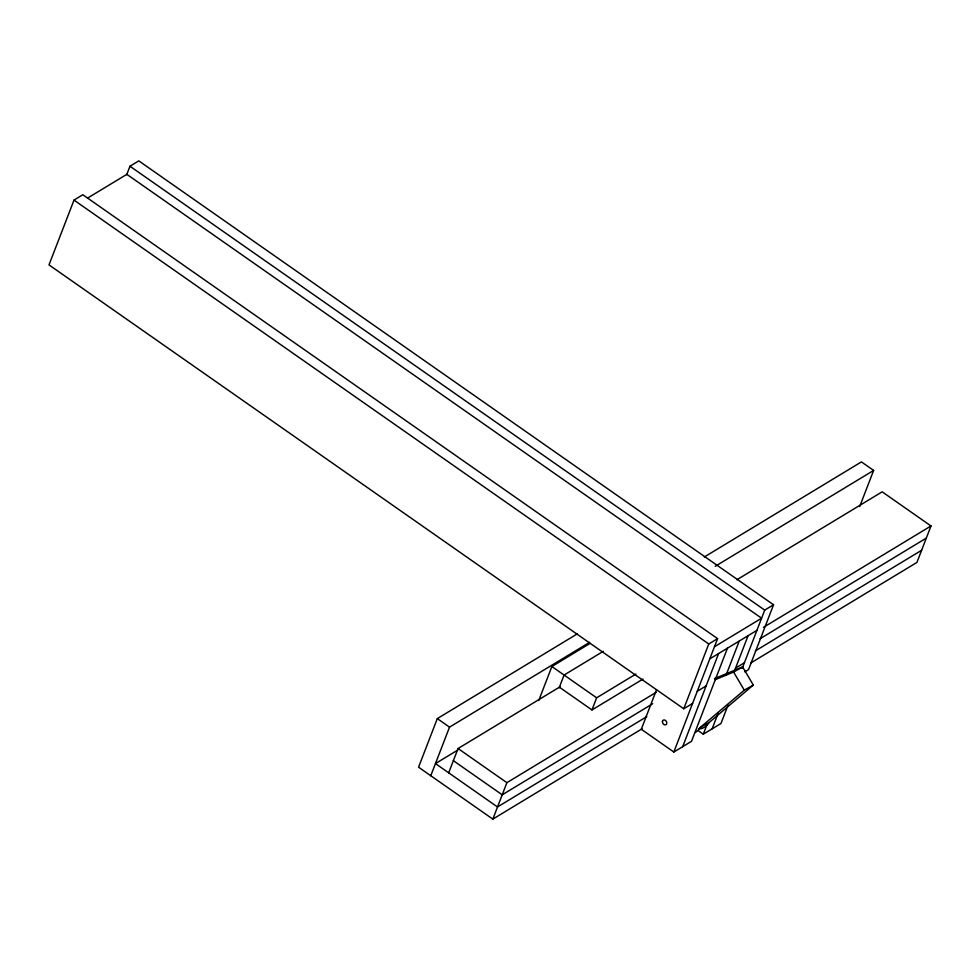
<?xml version="1.0" encoding="UTF-8"?>
<svg xmlns="http://www.w3.org/2000/svg" width="980" height="980" viewBox="0 0 980 980"><rect width="100%" height="100%" fill="white"/><g stroke="black" fill="none" stroke-linecap="round" stroke-linejoin="round"><path stroke-width="1.47" d="M656.551 689.7L641.288 729.255L673.836 752.015L717.593 638.642L82.835 194.75L74.002 200.104L49 264.894L683.758 708.773L692.591 703.432M126.702 174.685L129.96 166.232L138.793 160.879L773.551 604.77L748.548 669.561L744.763 671.851M577.379 633.815L437.313 718.597L418.57 767.193L492.83 819.121L642.047 728.802M430.771 775.731L449.526 727.136L589.58 642.353M448.681 772.828L458.064 748.524L560.156 686.735M492.83 819.121L506.893 782.677L656.11 692.346M538.755 700.516L551.875 666.51L589.838 643.529M559.163 687.801L564.088 675.036L603.362 651.271M559.396 687.188L591.957 709.949L596.636 697.809L635.91 674.032M683.758 708.773L708.761 643.983L717.593 638.642M682.68 746.674L718.61 653.538M727.454 648.184L691.513 741.321L673.836 752.015M698.287 730.688L703.297 734.192L707.107 724.318M726.168 674.926L739.226 641.055M712.129 728.851L718.12 713.305M734.449 670.994L748.071 635.714M728.054 705.135L720.962 723.497L703.297 734.192M742.215 668.409L764.719 610.111L773.551 604.77M859.705 506.525L873.633 470.425L861.432 461.899L704.351 556.971M736.874 579.768L882.172 491.825L931 525.966L916.937 562.41L750.692 663.031M694.967 732.611A21.046 15.876 60.6 0 0 699.941 727.723L744.286 690.153L753.314 685.069L742.62 666.951L714.506 678.638M698.593 728.973A21.046 15.876 60.6 0 0 708.969 722.64L753.314 685.069M87.563 198.095L126.837 174.33L761.595 618.209L714.469 646.739M715.253 566.293L873.633 470.425M457.709 750.104L435.463 763.579L497.509 806.969L646.739 716.649M591.957 709.949L643.003 679.054M709.777 658.879L756.903 630.361M763.445 627.384L931 525.966M652.729 703.714L502.201 794.817L453.373 760.676M760.076 638.74L926.308 538.118M755.384 650.892L921.629 550.27M697.282 691.28L706.115 685.927M735.564 668.103L744.396 662.762M715.314 679.63L733.591 672.035L742.62 666.951M699.941 727.723L708.969 722.64M129.96 166.232L764.719 610.111M74.002 200.104L708.761 643.983M551.875 666.51L596.636 697.809M437.313 718.597L449.526 727.136M458.064 748.524L506.893 782.677M733.591 672.035L744.286 690.153M662.431 721.562A2.634 1.985 58.8 0 0 665.481 724.857A2.634 1.985 58.8 0 0 665.873 720.827A2.634 1.985 58.8 0 0 662.431 721.562"/></g></svg>
